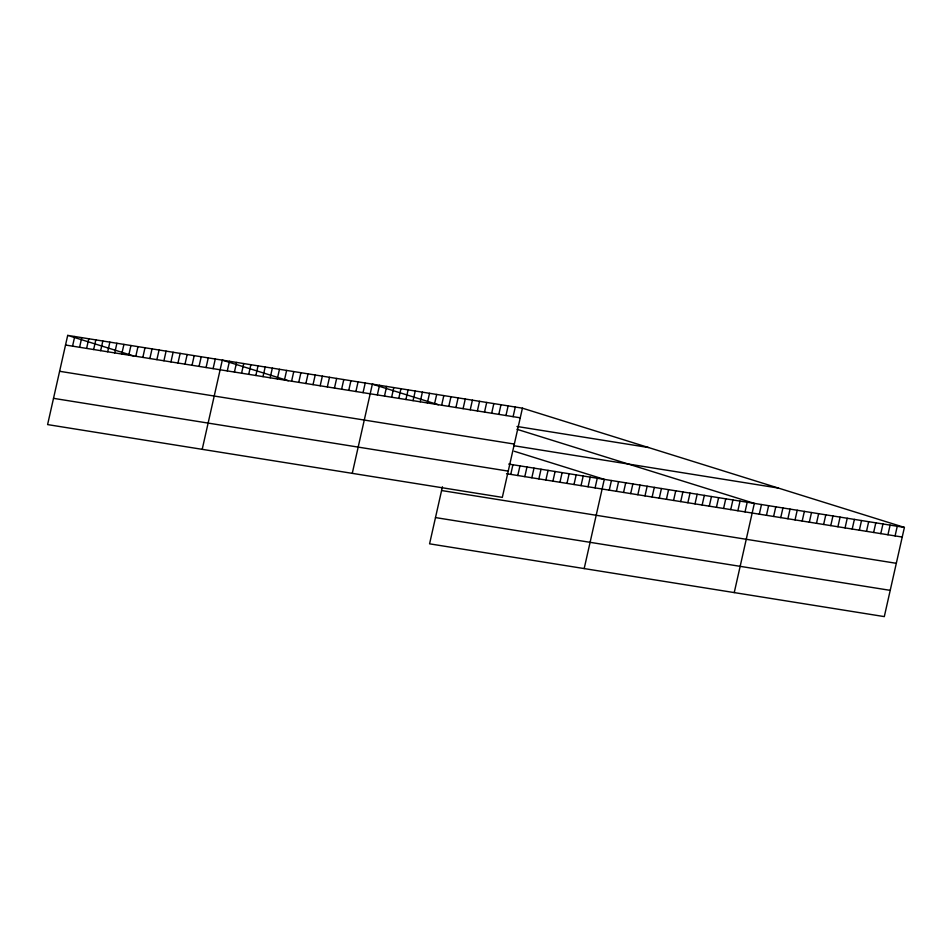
<?xml version="1.0" encoding="UTF-8"?>
<svg xmlns="http://www.w3.org/2000/svg" width="952" height="952" viewBox="0 0 952 952"><rect width="100%" height="100%" fill="white"/><g stroke="black" fill="none" stroke-linecap="round" stroke-linejoin="round"><path stroke-width="1.43" d="M67.699 335.39L47.6 424.592L502.323 497.372L522.422 408.17L67.699 335.39L133.732 356M72.554 346.159L74.732 336.508M79.587 347.29L81.765 337.639M86.608 348.408L88.786 338.757M93.641 349.539L95.819 339.888M100.662 350.657L102.84 341.006M107.695 351.788L109.873 342.137M114.728 352.906L116.894 343.255M121.749 354.037L123.927 344.386M128.782 355.155L130.948 345.505M135.803 356.286L137.981 346.635M142.836 357.405L145.001 347.754M149.857 358.535L152.034 348.884M156.89 359.654L159.067 350.003M163.911 360.784L166.088 351.133M170.944 361.903L173.121 352.252M177.965 363.033L180.142 353.382M184.997 364.152L187.175 354.501M192.03 365.282L194.196 355.632M199.051 366.401L201.229 356.75M206.084 367.531L208.25 357.881M213.105 368.65L215.283 359.011M202.205 449.344L222.304 360.13L288.337 380.74M227.278 370.923L229.456 361.272M234.43 372.065L236.596 362.414M241.57 373.208L243.748 363.557M248.722 374.35L250.888 364.699M255.862 375.493L258.04 365.854M263.014 376.647L265.18 366.996M270.154 377.789L272.332 368.138M277.306 378.932L279.471 369.281M284.446 380.074L286.623 370.423M291.586 381.216L293.763 371.566M298.738 382.359L300.915 372.708M305.878 383.501L308.055 373.85M313.029 384.644L315.207 374.993M320.169 385.786L322.347 376.147M327.321 386.928L329.499 377.289M334.461 388.083L336.639 378.432M341.613 389.225L343.791 379.574M348.753 390.368L350.931 380.717M355.905 391.51L358.071 381.859M363.045 392.652L365.223 383.002M352.264 473.358L372.363 384.144L438.396 404.755M377.337 394.937L379.515 385.286M384.489 396.08L386.655 386.429M391.629 397.222L393.807 387.583M398.781 398.376L400.947 388.725M405.921 399.519L408.099 389.868M413.061 400.661L415.239 391.01M420.213 401.803L422.39 392.153M427.353 402.946L429.53 393.295M434.505 404.088L436.682 394.437M441.645 405.231L443.822 395.58M448.797 406.373L450.974 396.722M455.937 407.515L458.114 397.877M442.43 486.781L429.578 543.83L884.301 616.61L904.4 527.408L522.422 408.17M463.088 408.67L465.266 399.019M470.228 409.812L472.406 400.161M477.38 410.955L479.546 401.304M484.52 412.097L486.698 402.446M491.672 413.239L493.838 403.588M498.812 414.382L500.99 404.731M505.964 415.524L508.13 405.873M513.104 416.667L515.282 407.016M510.748 474.393L512.926 464.743M517.781 475.524L519.959 465.873M524.802 476.643L526.98 466.992M531.835 477.773L534.012 468.122M538.868 478.892L541.034 469.241M545.889 480.022L548.066 470.371M552.922 481.141L555.087 471.49M559.943 482.271L562.12 472.62M566.976 483.39L569.141 473.739M573.996 484.52L576.174 474.87M581.029 485.639L583.207 475.988M588.05 486.769L590.228 477.119M595.083 487.888L597.261 478.249M584.183 568.582L604.282 479.368L514.247 451.26M609.256 490.161L611.434 480.51M616.396 491.303L618.574 481.652M623.548 492.446L625.726 482.795M630.688 493.588L632.866 483.937M637.84 494.731L640.018 485.092M644.98 495.885L647.158 486.234M652.132 497.027L654.31 487.376M659.272 498.17L661.45 488.519M666.424 499.312L668.59 489.661M673.564 500.454L675.741 490.804M680.716 501.597L682.881 491.946M687.856 502.739L690.033 493.088M695.008 503.882L697.173 494.231M702.148 505.024L704.325 495.385M709.299 506.178L711.465 496.527M716.439 507.321L718.617 497.67M723.579 508.463L725.757 498.812M730.731 509.606L732.909 499.955M737.871 510.748L740.049 501.097M745.023 511.89L747.201 502.239M734.242 592.596L754.341 503.382L516.972 429.292M759.315 514.175L761.493 504.524M766.455 515.318L768.633 505.679M773.607 516.46L775.785 506.821M780.747 517.614L782.925 507.963M787.899 518.757L790.065 509.106M795.039 519.899L797.217 510.248M802.191 521.042L804.357 511.391M809.331 522.184L811.509 512.533M816.483 523.326L818.649 513.675M823.623 524.469L825.801 514.818M830.775 525.611L832.941 515.96M837.915 526.753L840.092 517.115M845.055 527.908L847.232 518.257M852.207 529.05L854.384 519.399M859.347 530.193L861.524 520.542M866.498 531.335L868.676 521.684M873.638 532.477L875.816 522.827M880.79 533.62L882.968 523.969M887.93 534.762L890.108 525.111M895.082 535.905L897.26 526.254M65.533 345.029L520.256 417.809M516.995 426.472L648.479 447.511M59.619 371.292L514.33 444.072M513.961 445.738L778.343 488.055M508.713 464.076L904.4 527.408M53.514 398.341L508.237 471.121M506.535 473.715L902.222 537.047M441.585 490.53L896.308 563.31M435.492 517.579L890.215 590.359"/></g></svg>
